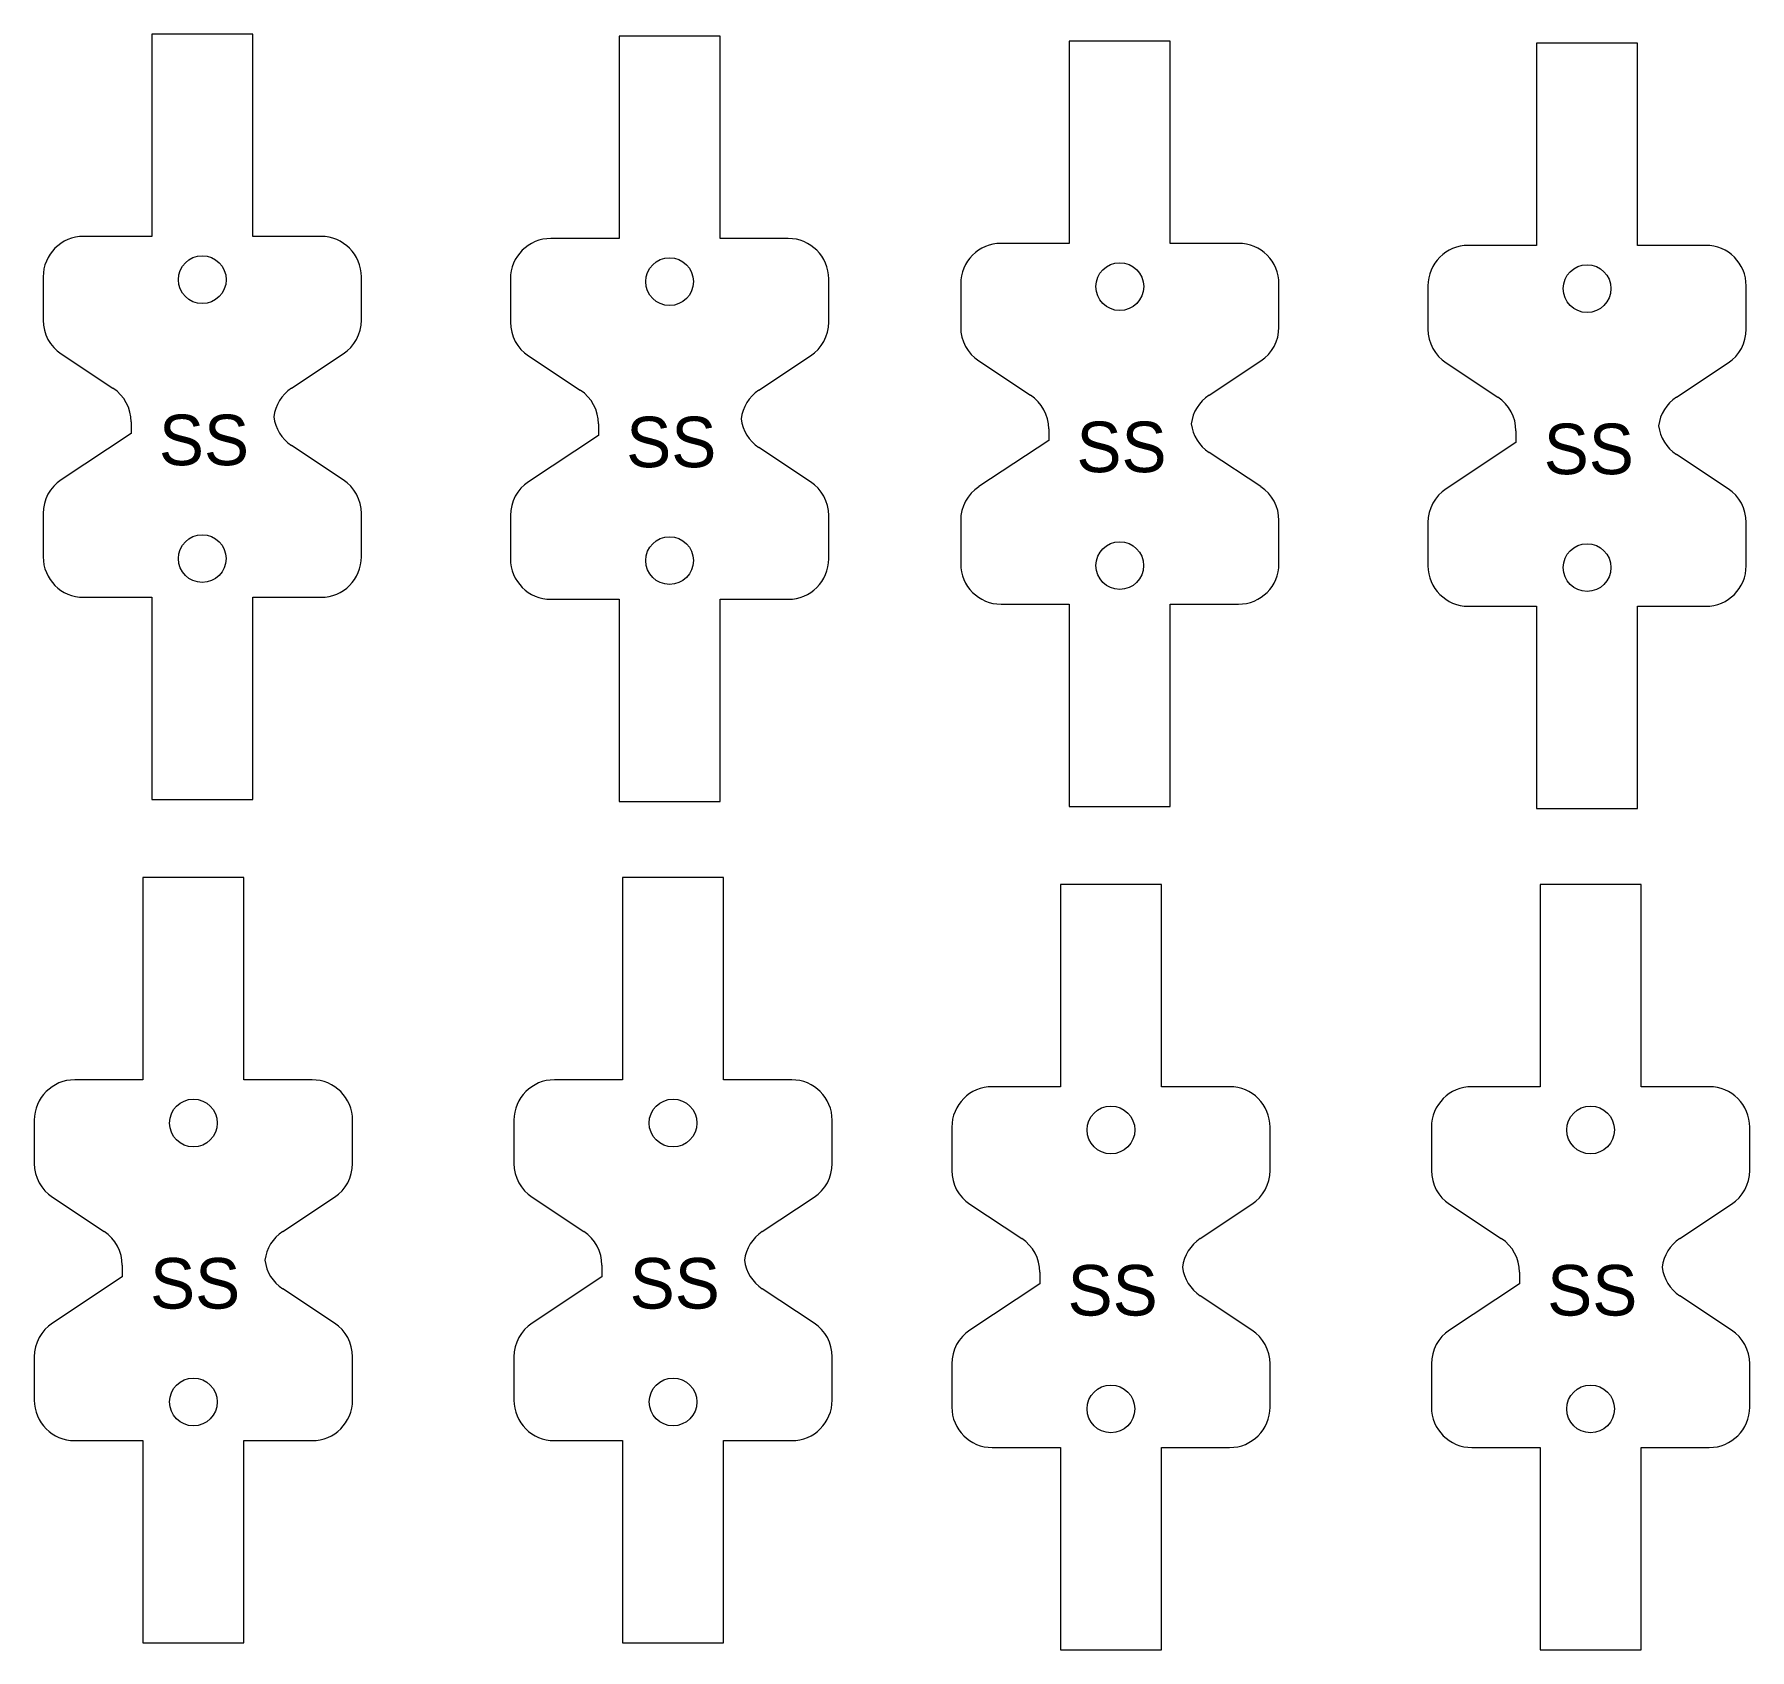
# Model space of a CAD drawing. Header units: inches. Extents: x 0.41 to 4.65, y 0.34 to 4.34.
import ezdxf

# ---------------------------------------------------------------- set-up
doc = ezdxf.new("R2010")
doc.units = ezdxf.units.IN
doc.header["$MEASUREMENT"] = 0

msp = doc.modelspace()

# ---------------------------------------------------------------- linework, layer by layer
at = {"color": 1, "linetype": 'Continuous', "lineweight": 5}
for p, q in [((0.6968, 4.3371), (0.6968, 3.8371)), ((0.9468, 4.3371), (0.6968, 4.3371)), ((0.9468, 3.8371), (0.9468, 4.3371)), ((1.853, 4.3321), (1.853, 3.8321)), ((2.103, 4.3321), (1.853, 4.3321)), ((2.103, 3.8321), (2.103, 4.3321)), ((2.967, 4.3199), (2.967, 3.8199)), ((3.217, 4.3199), (2.967, 4.3199)), ((3.217, 3.8199), (3.217, 4.3199)), ((4.1232, 4.3149), (4.1232, 3.8149)), ((4.3732, 4.3149), (4.1232, 4.3149)), ((4.3732, 3.8149), (4.3732, 4.3149)), ((0.6968, 3.8371), (0.5281, 3.8371)), ((1.1155, 3.8371), (0.9468, 3.8371)), ((1.853, 3.8321), (1.6843, 3.8321)), ((2.2717, 3.8321), (2.103, 3.8321)), ((2.967, 3.8199), (2.7983, 3.8199)), ((3.3857, 3.8199), (3.217, 3.8199)), ((4.1232, 3.8149), (3.9545, 3.8149)), ((4.5419, 3.8149), (4.3732, 3.8149)), ((0.4281, 3.7371), (0.4281, 3.6298)), ((1.2155, 3.6298), (1.2155, 3.7371)), ((1.5843, 3.7321), (1.5843, 3.6248)), ((2.3717, 3.6248), (2.3717, 3.7321)), ((2.6983, 3.7199), (2.6983, 3.6126)), ((3.4857, 3.6126), (3.4857, 3.7199)), ((3.8545, 3.7149), (3.8545, 3.6076)), ((4.6419, 3.6076), (4.6419, 3.7149)), ((0.4729, 3.5464), (0.6009, 3.4617)), ((1.0426, 3.4617), (1.1707, 3.5464)), ((1.6291, 3.5414), (1.7572, 3.4567)), ((2.1989, 3.4567), (2.3269, 3.5414)), ((2.7431, 3.5292), (2.8711, 3.4445)), ((3.3128, 3.4445), (3.4409, 3.5292)), ((3.8993, 3.5242), (4.0274, 3.4395)), ((4.4691, 3.4395), (4.5971, 3.5242)), ((0.6457, 3.3783), (0.6457, 3.3498)), ((1.802, 3.3733), (1.802, 3.3448)), ((2.916, 3.3611), (2.916, 3.3326)), ((4.0722, 3.3561), (4.0722, 3.3276)), ((0.6457, 3.3498), (0.4729, 3.2354)), ((1.1707, 3.2354), (1.0426, 3.3201)), ((1.802, 3.3448), (1.6291, 3.2304)), ((2.3269, 3.2304), (2.1989, 3.3151)), ((2.916, 3.3326), (2.7431, 3.2182)), ((4.0722, 3.3276), (3.8993, 3.2132)), ((3.4409, 3.2182), (3.3128, 3.3029)), ((4.5971, 3.2132), (4.4691, 3.2979)), ((0.4281, 3.152), (0.4281, 3.0447)), ((1.2155, 3.0447), (1.2155, 3.152)), ((1.5843, 3.147), (1.5843, 3.0397)), ((2.3717, 3.0397), (2.3717, 3.147)), ((2.6983, 3.1348), (2.6983, 3.0275)), ((3.4857, 3.0275), (3.4857, 3.1348)), ((3.8545, 3.1298), (3.8545, 3.0225)), ((4.6419, 3.0225), (4.6419, 3.1298)), ((0.5281, 2.9447), (0.6968, 2.9447)), ((0.6968, 2.9447), (0.6968, 2.4447)), ((0.9468, 2.9447), (1.1155, 2.9447)), ((0.9468, 2.4447), (0.9468, 2.9447)), ((1.6843, 2.9397), (1.853, 2.9397)), ((1.853, 2.9397), (1.853, 2.4397)), ((2.103, 2.9397), (2.2717, 2.9397)), ((2.103, 2.4397), (2.103, 2.9397)), ((2.7983, 2.9275), (2.967, 2.9275)), ((2.967, 2.9275), (2.967, 2.4275)), ((3.217, 2.9275), (3.3857, 2.9275)), ((3.217, 2.4275), (3.217, 2.9275)), ((3.9545, 2.9225), (4.1232, 2.9225)), ((4.1232, 2.9225), (4.1232, 2.4225)), ((4.3732, 2.9225), (4.5419, 2.9225)), ((4.3732, 2.4225), (4.3732, 2.9225)), ((0.6968, 2.4447), (0.9468, 2.4447)), ((1.853, 2.4397), (2.103, 2.4397)), ((2.967, 2.4275), (3.217, 2.4275)), ((4.1232, 2.4225), (4.3732, 2.4225)), ((0.6749, 2.2511), (0.6749, 1.7511)), ((0.9249, 2.2511), (0.6749, 2.2511)), ((0.9249, 1.7511), (0.9249, 2.2511)), ((1.8616, 2.2511), (1.8616, 1.7511)), ((2.1116, 2.2511), (1.8616, 2.2511)), ((2.1116, 1.7511), (2.1116, 2.2511)), ((2.9451, 2.2339), (2.9451, 1.7339)), ((3.1951, 2.2339), (2.9451, 2.2339)), ((3.1951, 1.7339), (3.1951, 2.2339)), ((4.1318, 2.2339), (4.1318, 1.7339)), ((4.3818, 2.2339), (4.1318, 2.2339)), ((4.3818, 1.7339), (4.3818, 2.2339)), ((0.6749, 1.7511), (0.5062, 1.7511)), ((1.0936, 1.7511), (0.9249, 1.7511)), ((1.8616, 1.7511), (1.6929, 1.7511)), ((2.2803, 1.7511), (2.1116, 1.7511)), ((2.9451, 1.7339), (2.7764, 1.7339)), ((3.3638, 1.7339), (3.1951, 1.7339)), ((4.1318, 1.7339), (3.9631, 1.7339)), ((4.5505, 1.7339), (4.3818, 1.7339)), ((0.4062, 1.6511), (0.4062, 1.5438)), ((1.1936, 1.5438), (1.1936, 1.6511)), ((1.5929, 1.6511), (1.5929, 1.5438)), ((2.3803, 1.5438), (2.3803, 1.6511)), ((2.6764, 1.6339), (2.6764, 1.5266)), ((3.4638, 1.5266), (3.4638, 1.6339)), ((3.8631, 1.6339), (3.8631, 1.5266)), ((4.6505, 1.5266), (4.6505, 1.6339)), ((0.451, 1.4604), (0.579, 1.3757)), ((1.0208, 1.3757), (1.1488, 1.4604)), ((1.6377, 1.4604), (1.7658, 1.3757)), ((2.2075, 1.3757), (2.3355, 1.4604)), ((2.7212, 1.4432), (2.8493, 1.3585)), ((3.291, 1.3585), (3.419, 1.4432)), ((3.9079, 1.4432), (4.036, 1.3585)), ((4.4777, 1.3585), (4.6057, 1.4432)), ((0.6239, 1.2923), (0.6239, 1.2638)), ((1.8106, 1.2923), (1.8106, 1.2638)), ((2.8941, 1.2751), (2.8941, 1.2466)), ((4.0808, 1.2751), (4.0808, 1.2466)), ((0.6239, 1.2638), (0.451, 1.1494)), ((1.1488, 1.1494), (1.0208, 1.2341)), ((1.8106, 1.2638), (1.6377, 1.1494)), ((2.3355, 1.1494), (2.2075, 1.2341)), ((2.8941, 1.2466), (2.7212, 1.1322)), ((4.0808, 1.2466), (3.9079, 1.1322)), ((3.419, 1.1322), (3.291, 1.2169)), ((4.6057, 1.1322), (4.4777, 1.2169)), ((0.4062, 1.066), (0.4062, 0.9587)), ((1.1936, 0.9587), (1.1936, 1.066)), ((1.5929, 1.066), (1.5929, 0.9587)), ((2.3803, 0.9587), (2.3803, 1.066)), ((2.6764, 1.0488), (2.6764, 0.9415)), ((3.4638, 0.9415), (3.4638, 1.0488)), ((3.8631, 1.0488), (3.8631, 0.9415)), ((4.6505, 0.9415), (4.6505, 1.0488)), ((0.5062, 0.8587), (0.6749, 0.8587)), ((0.6749, 0.8587), (0.6749, 0.3587)), ((0.9249, 0.8587), (1.0936, 0.8587)), ((0.9249, 0.3587), (0.9249, 0.8587)), ((1.6929, 0.8587), (1.8616, 0.8587)), ((1.8616, 0.8587), (1.8616, 0.3587)), ((2.1116, 0.8587), (2.2803, 0.8587)), ((2.1116, 0.3587), (2.1116, 0.8587)), ((2.7764, 0.8415), (2.9451, 0.8415)), ((2.9451, 0.8415), (2.9451, 0.3415)), ((3.1951, 0.8415), (3.3638, 0.8415)), ((3.1951, 0.3415), (3.1951, 0.8415)), ((3.9631, 0.8415), (4.1318, 0.8415)), ((4.1318, 0.8415), (4.1318, 0.3415)), ((4.3818, 0.8415), (4.5505, 0.8415)), ((4.3818, 0.3415), (4.3818, 0.8415)), ((0.6749, 0.3587), (0.9249, 0.3587)), ((1.8616, 0.3587), (2.1116, 0.3587)), ((2.9451, 0.3415), (3.1951, 0.3415)), ((4.1318, 0.3415), (4.3818, 0.3415))]:
    msp.add_line(p, q, dxfattribs=at)
for centre, radius in [((0.8218, 3.7302), 0.0591), ((1.978, 3.7253), 0.0591), ((3.092, 3.713), 0.0591), ((4.2482, 3.7081), 0.0591), ((0.8218, 3.0402), 0.059), ((1.978, 3.0353), 0.059), ((3.092, 3.023), 0.059), ((4.2482, 3.0181), 0.059), ((0.7999, 1.6442), 0.0591), ((1.9866, 1.6442), 0.0591), ((3.0701, 1.627), 0.0591), ((4.2568, 1.627), 0.0591), ((0.7999, 0.9542), 0.059), ((1.9866, 0.9542), 0.059), ((3.0701, 0.937), 0.059), ((4.2568, 0.937), 0.059)]:
    msp.add_circle(centre, radius, dxfattribs=at)
for centre, start, end in [((0.5281, 3.7371), 90, 180), ((1.1155, 3.7371), 0, 90), ((1.6843, 3.7321), 90, 180), ((2.2717, 3.7321), 0, 90), ((2.7983, 3.7199), 90, 180), ((3.3857, 3.7199), 0, 90), ((3.9545, 3.7149), 90, 180), ((4.5419, 3.7149), 0, 90), ((0.5281, 3.6298), 180, 236.503), ((1.1155, 3.6298), 303.497, 0), ((1.6843, 3.6248), 180, 236.503), ((2.2717, 3.6248), 303.497, 0), ((2.7983, 3.6126), 180, 236.503), ((3.3857, 3.6126), 303.497, 0), ((3.9545, 3.6076), 180, 236.503), ((4.5419, 3.6076), 303.497, 0), ((0.5457, 3.3783), 0, 56.503), ((1.0978, 3.3783), 123.497, 172.7562), ((1.702, 3.3733), 0, 56.503), ((2.2541, 3.3733), 123.497, 172.7562), ((2.816, 3.3611), 0, 56.503), ((3.368, 3.3611), 123.497, 172.7562), ((3.9722, 3.3561), 0, 56.503), ((4.5243, 3.3561), 123.497, 172.7562), ((1.0978, 3.4035), 187.2438, 236.503), ((2.2541, 3.3985), 187.2438, 236.503), ((3.368, 3.3863), 187.2438, 236.503), ((4.5243, 3.3813), 187.2438, 236.503), ((0.5281, 3.152), 123.497, 180), ((1.1155, 3.152), 0, 56.503), ((1.6843, 3.147), 123.497, 180), ((2.2717, 3.147), 0, 56.503), ((2.7983, 3.1348), 123.497, 180), ((3.3857, 3.1348), 0, 56.503), ((3.9545, 3.1298), 123.497, 180), ((4.5419, 3.1298), 0, 56.503), ((0.5281, 3.0447), 180, 270), ((1.1155, 3.0447), 270, 0), ((1.6843, 3.0397), 180, 270), ((2.2717, 3.0397), 270, 0), ((2.7983, 3.0275), 180, 270), ((3.3857, 3.0275), 270, 0), ((3.9545, 3.0225), 180, 270), ((4.5419, 3.0225), 270, 0), ((0.5062, 1.6511), 90, 180), ((1.0936, 1.6511), 0, 90), ((1.6929, 1.6511), 90, 180), ((2.2803, 1.6511), 0, 90), ((2.7764, 1.6339), 90, 180), ((3.3638, 1.6339), 0, 90), ((3.9631, 1.6339), 90, 180), ((4.5505, 1.6339), 0, 90), ((0.5062, 1.5438), 180, 236.503), ((1.0936, 1.5438), 303.497, 0), ((1.6929, 1.5438), 180, 236.503), ((2.2803, 1.5438), 303.497, 0), ((2.7764, 1.5266), 180, 236.503), ((3.3638, 1.5266), 303.497, 0), ((3.9631, 1.5266), 180, 236.503), ((4.5505, 1.5266), 303.497, 0), ((0.5239, 1.2923), 0, 56.503), ((1.0759, 1.2923), 123.497, 172.7562), ((1.7106, 1.2923), 0, 56.503), ((2.2626, 1.2923), 123.497, 172.7562), ((2.7941, 1.2751), 0, 56.503), ((3.3462, 1.2751), 123.497, 172.7562), ((3.9808, 1.2751), 0, 56.503), ((4.5329, 1.2751), 123.497, 172.7562), ((1.0759, 1.3175), 187.2438, 236.503), ((2.2626, 1.3175), 187.2438, 236.503), ((3.3462, 1.3003), 187.2438, 236.503), ((4.5329, 1.3003), 187.2438, 236.503), ((0.5062, 1.066), 123.497, 180), ((1.0936, 1.066), 0, 56.503), ((1.6929, 1.066), 123.497, 180), ((2.2803, 1.066), 0, 56.503), ((2.7764, 1.0488), 123.497, 180), ((3.3638, 1.0488), 0, 56.503), ((3.9631, 1.0488), 123.497, 180), ((4.5505, 1.0488), 0, 56.503), ((0.5062, 0.9587), 180, 270), ((1.0936, 0.9587), 270, 0), ((1.6929, 0.9587), 180, 270), ((2.2803, 0.9587), 270, 0), ((2.7764, 0.9415), 180, 270), ((3.3638, 0.9415), 270, 0), ((3.9631, 0.9415), 180, 270), ((4.5505, 0.9415), 270, 0)]:
    msp.add_arc(centre, 0.1, start, end, dxfattribs=at)

# ---------------------------------------------------------------- texts
at = {"color": 2, "lineweight": 5, "char_height": 0.125, "width": 0.233879, "attachment_point": 1}
for insert in [(0.7145, 3.3962), (1.8707, 3.3912), (2.9847, 3.379), (4.1409, 3.374), (0.6926, 1.3102), (1.8793, 1.3102), (2.9628, 1.293), (4.1495, 1.293)]:
    msp.add_mtext('{SS}', dxfattribs=dict(at, insert=insert))

doc.saveas('drawing.dxf')
